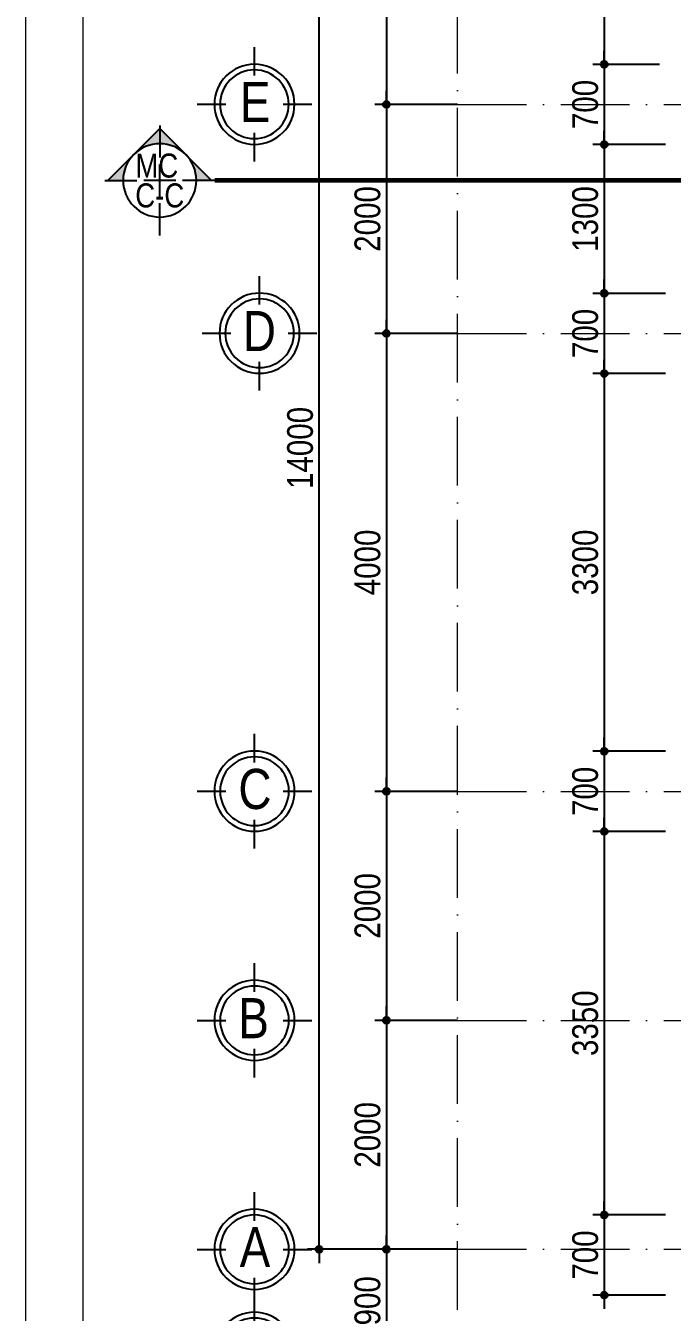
# Model space of a CAD drawing. Extents: x -1107188 to -523840, y 39692 to 514392.
# Drawn here: x -1107188 to -1101544, y 495802 to 507040 of the extents above; entities that cross this region are included whole.
import ezdxf
from ezdxf.enums import TextEntityAlignment as Align

# ---------------------------------------------------------------- set-up
doc = ezdxf.new("R2010")
doc.units = 0
doc.linetypes.add('ACAD_ISO10W100', pattern=[18, 12, -3, 0, -3])
doc.linetypes.add('DASHED2', pattern=[0.375, 0.25, -0.125])
doc.layers.get('0').update_dxf_attribs({"color": 255, "linetype": 'CONTINUOUS'})
doc.layers.get('DEFPOINTS').update_dxf_attribs({"linetype": 'CONTINUOUS'})
doc.layers.add('00-KICH THUOC', color=6, linetype='CONTINUOUS', lineweight=9)
doc.layers.add('TRUC', color=24, linetype='CONTINUOUS', lineweight=0)
for name, color, linetype in [('daucat', 220, 'CONTINUOUS'), ('DIM', 1, 'CONTINUOUS'), ('KYHIEU', 3, 'CONTINUOUS'), ('TAGS', 60, 'CONTINUOUS')]:
    doc.layers.add(name, color=color, linetype=linetype)
doc.styles.add('HEL-CONDENSE', font='')
doc.styles.add('SO BV', font='', dxfattribs={"height": 200})
doc.styles.add('TEN BV', font='', dxfattribs={"height": 350})
doc.styles.add('VNI-HELVE-CONDENSE', font='')
doc.styles.add('VNI-HELVE-CONDENSEN', font='')
doc.styles.get('HEL-CONDENSE').set_extended_font_data('VNI-Helve-Condense')
doc.styles.get('SO BV').set_extended_font_data('VNI-Helve-Condense')
doc.styles.get('TEN BV').set_extended_font_data('VNI-Helve-Condense', bold=True)
doc.styles.get('VNI-HELVE-CONDENSE').set_extended_font_data('VNI-Helve-Condense')
doc.styles.get('VNI-HELVE-CONDENSEN').set_extended_font_data('VNI-Helve-Condense')
doc.dimstyles.new('D100', dxfattribs={"dimtxt": 225, "dimasz": 1.2, "dimexe": 100, "dimexo": 0, "dimgap": 50, "dimtad": 1, "dimdec": 0, "dimzin": 13, "dimdsep": 46, "dimtxsty": 'HEL-CONDENSE', "dimblk": 'D50', "dimcen": 0, "dimclrd": 1, "dimclre": 1, "dimclrt": 7, "dimadec": 0, "dimazin": 0, "dimtfac": 1, "dimtdec": 0, "dimtmove": 0, "dimatfit": 3, "dimldrblk": 'D50', "dimfxl": 1, "dimtolj": 1, "dimtzin": 13, "dimarcsym": 0})

# ---------------------------------------------------------------- blocks, each defined once
blk = doc.blocks.new('D50')
at = {"layer": 'DIM'}
blk.add_hatch(color=256, dxfattribs=at).paths.add_polyline_path([(25, 0, 1), (-25, 0, 1)])
blk.add_line((25, 0), (100, 0), dxfattribs=at)
blk.add_circle((0, 0), 25, dxfattribs=at)
blk = doc.blocks.new('*D83')
at = {"layer": 'DEFPOINTS', "color": 0, "transparency": 16777216}
for p in [(-1103418, 510352), (-1104039, 506352), (-1103418, 506352)]:
    blk.add_point(p, dxfattribs=at)
at = {"layer": 'DIM', "color": 1, "lineweight": -2, "transparency": 16777216}
for p, q in [((-1103418, 510352), (-1104139, 510352)), ((-1104039, 510351), (-1104039, 506353)), ((-1103418, 506352), (-1104139, 506352))]:
    blk.add_line(p, q, dxfattribs=at)
at = {"layer": 'DIM', "color": 1, "lineweight": -2, "transparency": 16777216, "xscale": 1.199999999999999, "yscale": 1.199999999999999, "zscale": 1.199999999999999}
for p, rotation in [((-1104039, 510352), 90), ((-1104039, 506352), 270)]:
    blk.add_blockref('D50', p, dxfattribs=dict(at, rotation=rotation))
at = {"layer": 'DIM', "color": 7, "transparency": 16777216, "insert": (-1104204, 508352), "char_height": 225, "attachment_point": 5, "rotation": 90, "style": 'HEL-CONDENSE'}
blk.add_mtext('\\A1;4000', dxfattribs=at)
blk = doc.blocks.new('*D84')
at = {"layer": 'DEFPOINTS', "color": 0, "transparency": 16777216}
for p in [(-1103418, 506352), (-1104039, 504352), (-1103418, 504352)]:
    blk.add_point(p, dxfattribs=at)
at = {"layer": 'DIM', "color": 1, "lineweight": -2, "transparency": 16777216}
for p, q in [((-1103418, 506352), (-1104139, 506352)), ((-1104039, 506351), (-1104039, 504353)), ((-1103418, 504352), (-1104139, 504352))]:
    blk.add_line(p, q, dxfattribs=at)
at = {"layer": 'DIM', "color": 1, "lineweight": -2, "transparency": 16777216, "xscale": 1.199999999999999, "yscale": 1.199999999999999, "zscale": 1.199999999999999}
for p, rotation in [((-1104039, 506352), 90), ((-1104039, 504352), 270)]:
    blk.add_blockref('D50', p, dxfattribs=dict(at, rotation=rotation))
at = {"layer": 'DIM', "color": 7, "transparency": 16777216, "insert": (-1104204, 505352), "char_height": 225, "attachment_point": 5, "rotation": 90, "style": 'HEL-CONDENSE'}
blk.add_mtext('\\A1;2000', dxfattribs=at)
blk = doc.blocks.new('*D85')
at = {"layer": 'DEFPOINTS', "color": 0, "transparency": 16777216}
for p in [(-1103418, 504352), (-1104039, 500352), (-1103418, 500352)]:
    blk.add_point(p, dxfattribs=at)
at = {"layer": 'DIM', "color": 1, "lineweight": -2, "transparency": 16777216}
for p, q in [((-1103418, 504352), (-1104139, 504352)), ((-1104039, 504351), (-1104039, 500353)), ((-1103418, 500352), (-1104139, 500352))]:
    blk.add_line(p, q, dxfattribs=at)
at = {"layer": 'DIM', "color": 1, "lineweight": -2, "transparency": 16777216, "xscale": 1.199999999999999, "yscale": 1.199999999999999, "zscale": 1.199999999999999}
for p, rotation in [((-1104039, 504352), 90), ((-1104039, 500352), 270)]:
    blk.add_blockref('D50', p, dxfattribs=dict(at, rotation=rotation))
at = {"layer": 'DIM', "color": 7, "transparency": 16777216, "insert": (-1104204, 502352), "char_height": 225, "attachment_point": 5, "rotation": 90, "style": 'HEL-CONDENSE'}
blk.add_mtext('\\A1;4000', dxfattribs=at)
blk = doc.blocks.new('*D86')
at = {"layer": 'DEFPOINTS', "color": 0, "transparency": 16777216}
for p in [(-1103418, 500352), (-1104039, 498352), (-1103418, 498352)]:
    blk.add_point(p, dxfattribs=at)
at = {"layer": 'DIM', "color": 1, "lineweight": -2, "transparency": 16777216}
for p, q in [((-1103418, 500352), (-1104139, 500352)), ((-1104039, 500351), (-1104039, 498353)), ((-1103418, 498352), (-1104139, 498352))]:
    blk.add_line(p, q, dxfattribs=at)
at = {"layer": 'DIM', "color": 1, "lineweight": -2, "transparency": 16777216, "xscale": 1.199999999999999, "yscale": 1.199999999999999, "zscale": 1.199999999999999}
for p, rotation in [((-1104039, 500352), 90), ((-1104039, 498352), 270)]:
    blk.add_blockref('D50', p, dxfattribs=dict(at, rotation=rotation))
at = {"layer": 'DIM', "color": 7, "transparency": 16777216, "insert": (-1104204, 499352), "char_height": 225, "attachment_point": 5, "rotation": 90, "style": 'HEL-CONDENSE'}
blk.add_mtext('\\A1;2000', dxfattribs=at)
blk = doc.blocks.new('*D87')
at = {"layer": 'DEFPOINTS', "color": 0, "transparency": 16777216}
for p in [(-1104627, 510352), (-1103418, 510352), (-1103418, 496352)]:
    blk.add_point(p, dxfattribs=at)
at = {"layer": 'DIM', "color": 1, "lineweight": -2, "transparency": 16777216}
for p, q in [((-1103418, 510352), (-1104727, 510352)), ((-1104627, 496353), (-1104627, 510351)), ((-1103418, 496352), (-1104727, 496352))]:
    blk.add_line(p, q, dxfattribs=at)
at = {"layer": 'DIM', "color": 1, "lineweight": -2, "transparency": 16777216, "xscale": 1.199999999999999, "yscale": 1.199999999999999, "zscale": 1.199999999999999}
for p, rotation in [((-1104627, 510352), 90), ((-1104627, 496352), 270)]:
    blk.add_blockref('D50', p, dxfattribs=dict(at, rotation=rotation))
at = {"layer": 'DIM', "color": 7, "transparency": 16777216, "insert": (-1104792, 503352), "char_height": 225, "attachment_point": 5, "rotation": 90, "style": 'HEL-CONDENSE'}
blk.add_mtext('\\A1;14000', dxfattribs=at)
blk = doc.blocks.new('A$C206177D3')
at = {"layer": 'TAGS', "ltscale": 1000}
for p, q in [((-37, 240), (-37, 490)), ((-287, -10), (-537, -10)), ((463, -10), (213, -10)), ((-37, -510), (-37, -260))]:
    blk.add_line(p, q, dxfattribs=at)
blk.add_circle((-37, -10), 350, dxfattribs=at)
at = {"layer": 'TAGS', "color": 254, "ltscale": 1000}
blk.add_circle((-37, -10), 300, dxfattribs=at)
at = {"layer": 'TAGS', "ltscale": 1000, "style": 'VNI-HELVE-CONDENSEN'}
blk.add_attdef('A', text='', height=350, dxfattribs=at).set_placement((-38, -166), align=Align.CENTER)
blk = doc.blocks.new('*D88')
at = {"layer": 'DEFPOINTS', "color": 0, "transparency": 16777216}
for p in [(-1103418, 498352), (-1104039, 496352), (-1103418, 496352)]:
    blk.add_point(p, dxfattribs=at)
at = {"layer": 'DIM', "color": 1, "lineweight": -2, "transparency": 16777216}
for p, q in [((-1103418, 498352), (-1104139, 498352)), ((-1104039, 498351), (-1104039, 496353)), ((-1103418, 496352), (-1104139, 496352))]:
    blk.add_line(p, q, dxfattribs=at)
at = {"layer": 'DIM', "color": 1, "lineweight": -2, "transparency": 16777216, "xscale": 1.199999999999999, "yscale": 1.199999999999999, "zscale": 1.199999999999999}
for p, rotation in [((-1104039, 498352), 90), ((-1104039, 496352), 270)]:
    blk.add_blockref('D50', p, dxfattribs=dict(at, rotation=rotation))
at = {"layer": 'DIM', "color": 7, "transparency": 16777216, "insert": (-1104204, 497352), "char_height": 225, "attachment_point": 5, "rotation": 90, "style": 'HEL-CONDENSE'}
blk.add_mtext('\\A1;2000', dxfattribs=at)
blk = doc.blocks.new('*D89')
at = {"layer": 'DEFPOINTS', "color": 0, "transparency": 16777216}
for p in [(-1103418, 496352), (-1104039, 495452), (-1103418, 495452)]:
    blk.add_point(p, dxfattribs=at)
at = {"layer": 'DIM', "color": 1, "lineweight": -2, "transparency": 16777216}
for p, q in [((-1103418, 496352), (-1104139, 496352)), ((-1104039, 496351), (-1104039, 495453)), ((-1103418, 495452), (-1104139, 495452))]:
    blk.add_line(p, q, dxfattribs=at)
at = {"layer": 'DIM', "color": 1, "lineweight": -2, "transparency": 16777216, "xscale": 1.199999999999999, "yscale": 1.199999999999999, "zscale": 1.199999999999999}
for p, rotation in [((-1104039, 496352), 90), ((-1104039, 495452), 270)]:
    blk.add_blockref('D50', p, dxfattribs=dict(at, rotation=rotation))
at = {"layer": 'DIM', "color": 7, "transparency": 16777216, "insert": (-1104204, 495902), "char_height": 225, "attachment_point": 5, "rotation": 90, "style": 'HEL-CONDENSE'}
blk.add_mtext('\\A1;900', dxfattribs=at)
blk = doc.blocks.new('mc2')
at = {"layer": 'KYHIEU', "ltscale": 0.7}
h = blk.add_hatch(color=256, dxfattribs=at)
h.paths.add_polyline_path([(600, 400), (600, 566), (317, 283, -0.198912)])
h.paths.add_polyline_path([(200, 0, -0.198912), (317, 283), (34, 0)])
h.paths.add_polyline_path([(317, -283, -0.198912), (200, 0), (34, 0)])
h.paths.add_polyline_path([(600, -566), (600, -400, -0.198912), (317, -283)])
for p, q in [((600, 566), (34, 0)), ((600, 600), (600, 250)), ((600, -175), (600, 175)), ((0, 0), (350, 0)), ((600, -566), (34, 0)), ((775, 0), (425, 0)), ((1200, 0), (850, 0)), ((600, -600), (600, -250))]:
    blk.add_line(p, q, dxfattribs=at)
blk.add_circle((600, 0), 400, dxfattribs=at)
at = {"style": 'VNI-HELVE-CONDENSE'}
for height, p in [(300, (612, 182)), (225, (609, -187))]:
    blk.add_attdef('A', text='', height=height, dxfattribs=at).set_placement(p, align=Align.MIDDLE_CENTER)
blk = doc.blocks.new('*D148')
at = {"layer": 'DEFPOINTS', "color": 0, "transparency": 16777216}
for p in [(-1101646, 510002), (-1102138, 506702), (-1101656, 506702)]:
    blk.add_point(p, dxfattribs=at)
at = {"layer": 'DIM', "color": 1, "lineweight": -2, "transparency": 16777216}
for p, q in [((-1101646, 510002), (-1102238, 510002)), ((-1102138, 510001), (-1102138, 506703)), ((-1101656, 506702), (-1102238, 506702))]:
    blk.add_line(p, q, dxfattribs=at)
at = {"layer": 'DIM', "color": 1, "lineweight": -2, "transparency": 16777216, "xscale": 1.199999999999999, "yscale": 1.199999999999999, "zscale": 1.199999999999999}
for p, rotation in [((-1102138, 510002), 90), ((-1102138, 506702), 270)]:
    blk.add_blockref('D50', p, dxfattribs=dict(at, rotation=rotation))
at = {"layer": 'DIM', "color": 7, "transparency": 16777216, "insert": (-1102303, 508352), "char_height": 225, "attachment_point": 5, "rotation": 90, "style": 'HEL-CONDENSE'}
blk.add_mtext('\\A1;3300', dxfattribs=at)
blk = doc.blocks.new('*D149')
at = {"layer": 'DEFPOINTS', "color": 0, "transparency": 16777216}
for p in [(-1101656, 506702), (-1102138, 506002), (-1101604, 506002)]:
    blk.add_point(p, dxfattribs=at)
at = {"layer": 'DIM', "color": 1, "lineweight": -2, "transparency": 16777216}
for p, q in [((-1101656, 506702), (-1102238, 506702)), ((-1102138, 506701), (-1102138, 506003)), ((-1101604, 506002), (-1102238, 506002))]:
    blk.add_line(p, q, dxfattribs=at)
at = {"layer": 'DIM', "color": 1, "lineweight": -2, "transparency": 16777216, "xscale": 1.199999999999999, "yscale": 1.199999999999999, "zscale": 1.199999999999999}
for p, rotation in [((-1102138, 506702), 90), ((-1102138, 506002), 270)]:
    blk.add_blockref('D50', p, dxfattribs=dict(at, rotation=rotation))
at = {"layer": 'DIM', "color": 7, "transparency": 16777216, "insert": (-1102303, 506352), "char_height": 225, "attachment_point": 5, "rotation": 90, "style": 'HEL-CONDENSE'}
blk.add_mtext('\\A1;700', dxfattribs=at)
blk = doc.blocks.new('*D150')
at = {"layer": 'DEFPOINTS', "color": 0, "transparency": 16777216}
for p in [(-1101604, 506002), (-1102138, 504702), (-1101604, 504702)]:
    blk.add_point(p, dxfattribs=at)
at = {"layer": 'DIM', "color": 1, "lineweight": -2, "transparency": 16777216}
for p, q in [((-1101604, 506002), (-1102238, 506002)), ((-1102138, 506001), (-1102138, 504703)), ((-1101604, 504702), (-1102238, 504702))]:
    blk.add_line(p, q, dxfattribs=at)
at = {"layer": 'DIM', "color": 1, "lineweight": -2, "transparency": 16777216, "xscale": 1.199999999999999, "yscale": 1.199999999999999, "zscale": 1.199999999999999}
for p, rotation in [((-1102138, 506002), 90), ((-1102138, 504702), 270)]:
    blk.add_blockref('D50', p, dxfattribs=dict(at, rotation=rotation))
at = {"layer": 'DIM', "color": 7, "transparency": 16777216, "insert": (-1102303, 505352), "char_height": 225, "attachment_point": 5, "rotation": 90, "style": 'HEL-CONDENSE'}
blk.add_mtext('\\A1;1300', dxfattribs=at)
blk = doc.blocks.new('*D151')
at = {"layer": 'DEFPOINTS', "color": 0, "transparency": 16777216}
for p in [(-1101604, 504702), (-1102138, 504002), (-1101604, 504002)]:
    blk.add_point(p, dxfattribs=at)
at = {"layer": 'DIM', "color": 1, "lineweight": -2, "transparency": 16777216}
for p, q in [((-1101604, 504702), (-1102238, 504702)), ((-1102138, 504701), (-1102138, 504003)), ((-1101604, 504002), (-1102238, 504002))]:
    blk.add_line(p, q, dxfattribs=at)
at = {"layer": 'DIM', "color": 1, "lineweight": -2, "transparency": 16777216, "xscale": 1.199999999999999, "yscale": 1.199999999999999, "zscale": 1.199999999999999}
for p, rotation in [((-1102138, 504702), 90), ((-1102138, 504002), 270)]:
    blk.add_blockref('D50', p, dxfattribs=dict(at, rotation=rotation))
at = {"layer": 'DIM', "color": 7, "transparency": 16777216, "insert": (-1102303, 504352), "char_height": 225, "attachment_point": 5, "rotation": 90, "style": 'HEL-CONDENSE'}
blk.add_mtext('\\A1;700', dxfattribs=at)
blk = doc.blocks.new('*D152')
at = {"layer": 'DEFPOINTS', "color": 0, "transparency": 16777216}
for p in [(-1101604, 504002), (-1102138, 500702), (-1101604, 500702)]:
    blk.add_point(p, dxfattribs=at)
at = {"layer": 'DIM', "color": 1, "lineweight": -2, "transparency": 16777216}
for p, q in [((-1101604, 504002), (-1102238, 504002)), ((-1102138, 504001), (-1102138, 500703)), ((-1101604, 500702), (-1102238, 500702))]:
    blk.add_line(p, q, dxfattribs=at)
at = {"layer": 'DIM', "color": 1, "lineweight": -2, "transparency": 16777216, "xscale": 1.199999999999999, "yscale": 1.199999999999999, "zscale": 1.199999999999999}
for p, rotation in [((-1102138, 504002), 90), ((-1102138, 500702), 270)]:
    blk.add_blockref('D50', p, dxfattribs=dict(at, rotation=rotation))
at = {"layer": 'DIM', "color": 7, "transparency": 16777216, "insert": (-1102303, 502352), "char_height": 225, "attachment_point": 5, "rotation": 90, "style": 'HEL-CONDENSE'}
blk.add_mtext('\\A1;3300', dxfattribs=at)
blk = doc.blocks.new('*D153')
at = {"layer": 'DEFPOINTS', "color": 0, "transparency": 16777216}
for p in [(-1101604, 500702), (-1102138, 500002), (-1101604, 500002)]:
    blk.add_point(p, dxfattribs=at)
at = {"layer": 'DIM', "color": 1, "lineweight": -2, "transparency": 16777216}
for p, q in [((-1101604, 500702), (-1102238, 500702)), ((-1102138, 500701), (-1102138, 500003)), ((-1101604, 500002), (-1102238, 500002))]:
    blk.add_line(p, q, dxfattribs=at)
at = {"layer": 'DIM', "color": 1, "lineweight": -2, "transparency": 16777216, "xscale": 1.199999999999999, "yscale": 1.199999999999999, "zscale": 1.199999999999999}
for p, rotation in [((-1102138, 500702), 90), ((-1102138, 500002), 270)]:
    blk.add_blockref('D50', p, dxfattribs=dict(at, rotation=rotation))
at = {"layer": 'DIM', "color": 7, "transparency": 16777216, "insert": (-1102303, 500352), "char_height": 225, "attachment_point": 5, "rotation": 90, "style": 'HEL-CONDENSE'}
blk.add_mtext('\\A1;700', dxfattribs=at)
blk = doc.blocks.new('*D154')
at = {"layer": 'DEFPOINTS', "color": 0, "transparency": 16777216}
for p in [(-1101604, 500002), (-1102138, 496652), (-1101604, 496652)]:
    blk.add_point(p, dxfattribs=at)
at = {"layer": 'DIM', "color": 1, "lineweight": -2, "transparency": 16777216}
for p, q in [((-1101604, 500002), (-1102238, 500002)), ((-1102138, 500001), (-1102138, 496653)), ((-1101604, 496652), (-1102238, 496652))]:
    blk.add_line(p, q, dxfattribs=at)
at = {"layer": 'DIM', "color": 1, "lineweight": -2, "transparency": 16777216, "xscale": 1.199999999999999, "yscale": 1.199999999999999, "zscale": 1.199999999999999}
for p, rotation in [((-1102138, 500002), 90), ((-1102138, 496652), 270)]:
    blk.add_blockref('D50', p, dxfattribs=dict(at, rotation=rotation))
at = {"layer": 'DIM', "color": 7, "transparency": 16777216, "insert": (-1102303, 498327), "char_height": 225, "attachment_point": 5, "rotation": 90, "style": 'HEL-CONDENSE'}
blk.add_mtext('\\A1;3350', dxfattribs=at)
blk = doc.blocks.new('*D155')
at = {"layer": 'DEFPOINTS', "color": 0, "transparency": 16777216}
for p in [(-1101604, 496652), (-1102138, 495952), (-1101604, 495952)]:
    blk.add_point(p, dxfattribs=at)
at = {"layer": 'DIM', "color": 1, "lineweight": -2, "transparency": 16777216}
for p, q in [((-1101604, 496652), (-1102238, 496652)), ((-1102138, 496651), (-1102138, 495953)), ((-1101604, 495952), (-1102238, 495952))]:
    blk.add_line(p, q, dxfattribs=at)
at = {"layer": 'DIM', "color": 1, "lineweight": -2, "transparency": 16777216, "xscale": 1.199999999999999, "yscale": 1.199999999999999, "zscale": 1.199999999999999}
for p, rotation in [((-1102138, 496652), 90), ((-1102138, 495952), 270)]:
    blk.add_blockref('D50', p, dxfattribs=dict(at, rotation=rotation))
at = {"layer": 'DIM', "color": 7, "transparency": 16777216, "insert": (-1102303, 496302), "char_height": 225, "attachment_point": 5, "rotation": 90, "style": 'HEL-CONDENSE'}
blk.add_mtext('\\A1;700', dxfattribs=at)
blk = doc.blocks.new('KHUNGTEN')
at = {"color": 3, "linetype": 'Continuous'}
for points in [[(-593653, 217892), (-593653, 277292), (-509653, 277292), (-509653, 217892), (-593653, 217892)], [(-593153, 218392), (-593153, 276792), (-510153, 276792), (-510153, 218392)]]:
    blk.add_lwpolyline(points, close=True, dxfattribs=at)
at = {"style": 'TEN BV'}
for tag, p in [('TEB_BV', (-518299, 222628)), ('LOAI_BV', (-511918, 220684)), ('TL', (-512164, 219751))]:
    blk.add_attdef(tag, p, '', height=350, dxfattribs=at)
at = {"style": 'SO BV'}
for tag, p in [('SOBV', (-510673, 221020)), ('TONGSOBV', (-510673, 220591))]:
    blk.add_attdef(tag, text='', height=200, dxfattribs=at).set_placement(p, align=Align.CENTER)

msp = doc.modelspace()

# ---------------------------------------------------------------- linework, layer by layer
at = {"layer": 'daucat', "linetype": 'DASHED2', "ltscale": 2000, "const_width": 40}
msp.add_lwpolyline([(-1105538.263, 505688.974), (-1065692.403, 505688.974)], dxfattribs=at)
at = {"layer": 'TRUC', "linetype": 'ACAD_ISO10W100', "ltscale": 50}
msp.add_lwpolyline([(-1103417.555, 512424.22), (-1065647.243, 512424.22), (-1065647.243, 491322.191), (-1103417.555, 491322.191)], close=True, dxfattribs=at)
for points in [[(-1103417.555, 506351.964), (-1065647.243, 506351.964)], [(-1103417.555, 504351.964), (-1065647.243, 504351.964)], [(-1103417.555, 500351.964), (-1065647.243, 500351.964)], [(-1103417.555, 498351.964), (-1065647.243, 498351.964)], [(-1103417.555, 498351.964), (-1065647.243, 498351.964)], [(-1103417.555, 496351.964), (-1065647.243, 496351.964)]]:
    msp.add_lwpolyline(points, dxfattribs=at)

# ---------------------------------------------------------------- block references
at = {"layer": '00-KICH THUOC'}
msp.add_blockref('KHUNGTEN', (-513535.14, 237100), dxfattribs=at)
at = {"layer": 'KYHIEU', "ltscale": 0.7}
ref = msp.add_blockref('mc2', (-1106018.263, 506168.974), dxfattribs=dict(at, xscale=-0.8000000007450581, yscale=0.7999999995809048, zscale=0.8, rotation=90))
ref.add_attrib('A', 'MC', dxfattribs={"layer": '0', "height": 210, "style": 'VNI-HELVE-CONDENSE'}).set_placement((-1106044.069, 505818.695), align=Align.MIDDLE_CENTER)
ref.add_attrib('A', 'C-C', dxfattribs={"layer": '0', "height": 210, "style": 'VNI-HELVE-CONDENSE'}).set_placement((-1106018.263, 505557.762), align=Align.MIDDLE_CENTER)
at = {"layer": 'TAGS', "ltscale": 1000}
ref = msp.add_blockref('A$C206177D3', (-1105228.706, 506363.863), dxfattribs=dict(at, xscale=-1))
ref.add_attrib('A', 'E', dxfattribs={"color": 7, "ltscale": 1000, "height": 350, "style": 'VNI-HELVE-CONDENSEN'}).set_placement((-1105185.735, 506198.225), align=Align.CENTER)
ref = msp.add_blockref('A$C206177D3', (-1105183.872, 504363.828), dxfattribs=dict(at, xscale=-1))
ref.add_attrib('A', 'D', dxfattribs={"color": 7, "ltscale": 1000, "height": 350, "style": 'VNI-HELVE-CONDENSEN'}).set_placement((-1105148.367, 504198.189), align=Align.CENTER)
ref = msp.add_blockref('A$C206177D3', (-1105228.149, 500363.863), dxfattribs=dict(at, xscale=-1))
ref.add_attrib('A', 'C', dxfattribs={"color": 7, "ltscale": 1000, "height": 350, "style": 'VNI-HELVE-CONDENSEN'}).set_placement((-1105187.044, 500198.225), align=Align.CENTER)
ref = msp.add_blockref('A$C206177D3', (-1105228.149, 498361.817), dxfattribs=dict(at, xscale=-1))
ref.add_attrib('A', 'B', dxfattribs={"color": 7, "ltscale": 1000, "height": 350, "style": 'VNI-HELVE-CONDENSEN'}).set_placement((-1105199.178, 498196.179), align=Align.CENTER)
ref = msp.add_blockref('A$C206177D3', (-1105228.149, 496361.817), dxfattribs=dict(at, xscale=-1))
ref.add_attrib('A', 'A', dxfattribs={"color": 7, "ltscale": 1000, "height": 350, "style": 'VNI-HELVE-CONDENSEN'}).set_placement((-1105187.044, 496196.179), align=Align.CENTER)
ref = msp.add_blockref('A$C206177D3', (-1105228.149, 495461.817), dxfattribs=dict(at, xscale=-1))
ref.add_attrib('A', "A'", dxfattribs={"color": 7, "ltscale": 1000, "height": 350, "style": 'VNI-HELVE-CONDENSEN'}).set_placement((-1105177.972, 495296.179), align=Align.CENTER)

# ---------------------------------------------------------------- dimensions: what is measured, and where the dimension line sits
at = {"layer": 'DIM'}
for p1, p2, distance, picture, middle in [((-1103417.555, 496351.964), (-1103417.555, 510351.964), 1209.184, '*D87', (-1104791.639, 503351.964)), ((-1103417.555, 510351.964), (-1103417.555, 506351.964), -621.86, '*D83', (-1104204.315, 508351.964))]:
    dim = msp.add_aligned_dim(p1=p1, p2=p2, distance=distance, dimstyle='D100', dxfattribs=at)
    dim.commit()
    dim.dimension.update_dxf_attribs({"geometry": picture, "text_midpoint": middle})
for base, p1, p2, picture, middle in [((-1102138.461, 506701.964), (-1101646.47, 510001.964), (-1101656.328, 506701.964), '*D148', (-1102303.361, 508351.964)), ((-1102138.461, 506001.964), (-1101656.328, 506701.964), (-1101603.564, 506001.964), '*D149', (-1102303.361, 506351.964)), ((-1104039.415, 504351.964), (-1103417.555, 506351.964), (-1103417.555, 504351.964), '*D84', (-1104204.315, 505351.964)), ((-1102138.461, 504701.964), (-1101603.564, 506001.964), (-1101603.564, 504701.964), '*D150', (-1102303.361, 505351.964)), ((-1102138.461, 504001.964), (-1101603.564, 504701.964), (-1101603.564, 504001.964), '*D151', (-1102303.361, 504351.964)), ((-1104039.415, 500351.964), (-1103417.555, 504351.964), (-1103417.555, 500351.964), '*D85', (-1104204.315, 502351.964)), ((-1102138.461, 500701.964), (-1101603.564, 504001.964), (-1101603.564, 500701.964), '*D152', (-1102303.361, 502351.964)), ((-1102138.461, 500001.964), (-1101603.564, 500701.964), (-1101603.564, 500001.964), '*D153', (-1102303.361, 500351.964)), ((-1104039.415, 498351.964), (-1103417.555, 500351.964), (-1103417.555, 498351.964), '*D86', (-1104204.315, 499351.964)), ((-1102138.461, 496651.964), (-1101603.564, 500001.964), (-1101603.564, 496651.964), '*D154', (-1102303.361, 498326.964)), ((-1104039.415, 496351.964), (-1103417.555, 498351.964), (-1103417.555, 496351.964), '*D88', (-1104204.315, 497351.964)), ((-1102138.461, 495951.964), (-1101603.564, 496651.964), (-1101603.564, 495951.964), '*D155', (-1102303.361, 496301.964)), ((-1104039.415, 495451.964), (-1103417.555, 496351.964), (-1103417.555, 495451.964), '*D89', (-1104204.315, 495901.964))]:
    dim = msp.add_linear_dim(base=base, p1=p1, p2=p2, angle=90, dimstyle='D100', override={"dimtmove": 1}, dxfattribs=at)
    dim.commit()
    dim.dimension.update_dxf_attribs({"geometry": picture, "text_midpoint": middle})

doc.saveas('drawing.dxf')
